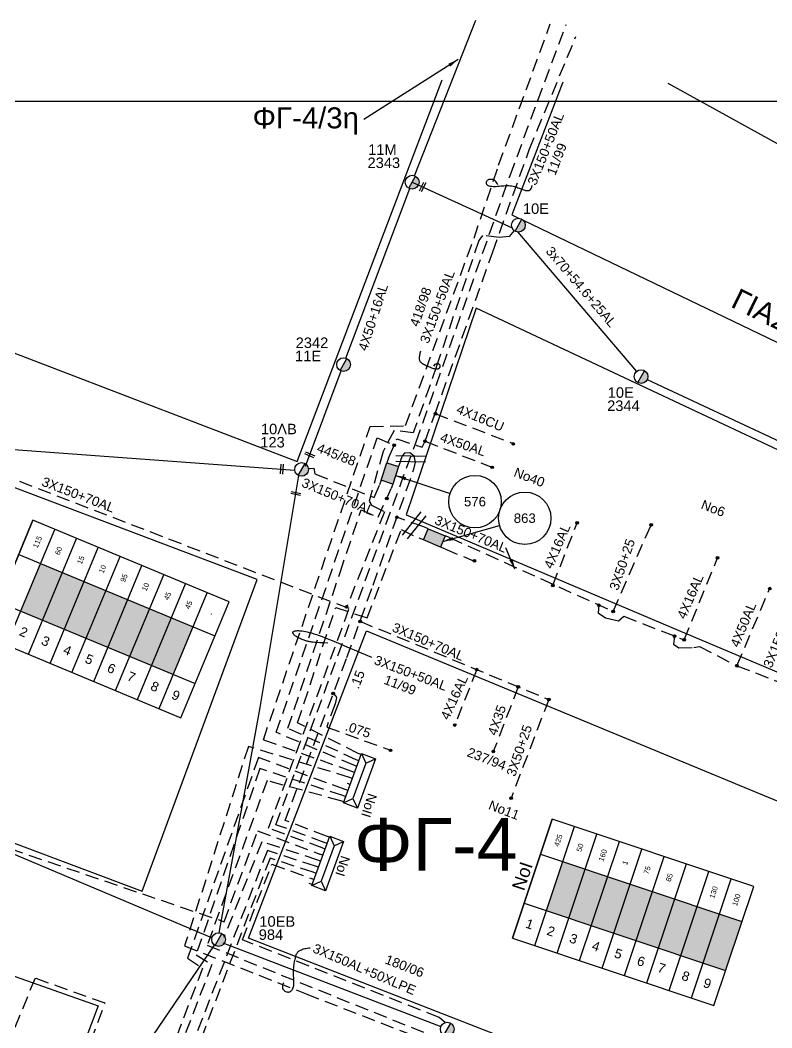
# Model space of a CAD drawing. Header units: millimetres. Extents: x 751 to 1825, y 360 to 872.
# Drawn here: x 1450.3 to 1522, y 768.2 to 864.2 of the extents above; entities that cross this region are included whole.
import ezdxf
from ezdxf.enums import TextEntityAlignment as Align

# ---------------------------------------------------------------- set-up
doc = ezdxf.new("R2010")
doc.units = ezdxf.units.MM
doc.linetypes.add('DASHED', pattern=[19.05, 12.7, -6.35])
for name, color, linetype in [('Link Box 4 Διευθύνσεων', 7, 'Continuous'), ('Άγνωστα', 7, 'Continuous'), ('Ασφαλειοκιβώτια Χ.Τ 9 αναχωρήσεων', 7, 'Continuous'), ('Γυμνά εναέρια ΧΤ (3Φ)   4x35AL', 7, 'Continuous'), ('Γυμνά εναέρια ΧΤ και ΦΟΠ (3Φ)   4x50+16AL', 7, 'Continuous'), ('Επιγραφές - Σχήματα', 7, 'Continuous'), ('Καλώδια ΧΤ   3x150+50AL', 7, 'DASHED'), ('Καλώδια ΧΤ   3x150AL+50CU', 7, 'DASHED'), ('Καλώδια ΧΤ   3x150AL+50XLPE', 7, 'DASHED'), ('Μηχανική τομή', 7, 'Continuous'), ('Στύλος ΦΜ', 7, 'Continuous'), ('Στύλος ΦΜ @ 1', 7, 'Continuous'), ('Συνδέσεις', 7, 'Continuous'), ('Συνεστραμμένα ΧΤ   3x70+54.6+25 AL', 7, 'SYN_LINE'), ('Τομή', 7, 'Continuous'), ('Υποσταθμός πόλεως', 7, 'Continuous'), ('Υπόβαθρο ΔΕΗ', 7, 'Continuous'), ('Υπόγεια καλώδια Δικτύου ΧΤ και Παρ. ΧΤ - 3X150+70 AL', 7, 'DASHED'), ('Υπόγεια καλώδια Παροχών ΧΤ   .075', 7, 'DASHED'), ('Υπόγεια καλώδια Παροχών ΧΤ   .15', 7, 'DASHED'), ('Υπόγεια καλώδια Παροχών ΧΤ   4x16AL', 7, 'DASHED'), ('Υπόγεια καλώδια Παροχών ΧΤ   4x16CU', 7, 'DASHED'), ('Υπόγεια καλώδια Παροχών ΧΤ   4x50AL', 7, 'DASHED')]:
    doc.layers.add(name, color=color, linetype=linetype)
doc.styles.get("Standard").update_dxf_attribs({"font": 'ARIAL.TTF'})
doc.linetypes.add('SYN_LINE', pattern='A,0.5,-0.0001,["/\\/\\/\\/",Standard,S=0.1,R=0,X=0,Y=-0.05],-0.25', length=0.7501)
doc.dimstyles.new('ISO-25', dxfattribs={"dimtxt": 2.5, "dimasz": 2.5, "dimexe": 1.25, "dimexo": 0.625, "dimtad": 1, "dimtxsty": 'Standard', "dimcen": 2.5, "dimadec": 0, "dimazin": 0, "dimtfac": 1, "dimtmove": 0, "dimatfit": 3, "dimfxl": 1, "dimarcsym": 0})

# ---------------------------------------------------------------- blocks, each defined once
blk = doc.blocks.new('_ΣΥΝΔΕΣΗ')
at = {"layer": 'Συνδέσεις', "linetype": 'SYN_LINE', "ltscale": 40}
blk.add_hatch(color=256, dxfattribs=at).paths.add_polyline_path([(0.5, -0.01, 1), (-0.5, -0.01, 1)])
at = {"layer": 'Συνδέσεις'}
blk.add_circle((0, -0.01), 0.5, dxfattribs=at)
blk = doc.blocks.new('ΥΠΑΡΧΩΝ ΤΣΙΜΕΝΤΕΝΙΟΣ ΣΤΥΛΟΣ')
at = {"layer": 'Στύλος ΦΜ'}
blk.add_hatch(color=256, dxfattribs=at).paths.add_polyline_path([(-1.29, -2.28, 0.574793), (2.62, 0, 0.268822), (1.3, 2.27)])
blk.add_line((-1.29, -2.28), (1.3, 2.27), dxfattribs=at)
blk.add_circle((0, 0), 2.62, dxfattribs=at)
at = {"layer": 'Στύλος ΦΜ', "flags": 4}
for tag, p in [('ΑΡΙΘΜΟΣ', (-4.68, 8.05)), ('ΤΥΠΟΣ', (-4.91, 3.03))]:
    blk.add_attdef(tag, p, '', height=4, dxfattribs=at)
blk = doc.blocks.new('ΑΣΦΑΛΕΙΟΚΙΒΩΤΙΟ ΥΠΟΣΤΑΘΜΟΥ 9 ΑΝΑΧΩΡΗΣΕΩΝ')
at = {"layer": 'Ασφαλειοκιβώτια Χ.Τ 9 αναχωρήσεων', "ltscale": 40}
for p, q in [((-23.8, 40.36), (24.02, 40.36)), ((-9.72, 40.36), (-9.72, -40.64)), ((9.94, 40.36), (9.94, -40.64)), ((-23.8, 31.36), (24.02, 31.36)), ((-23.8, 22.36), (24.02, 22.36)), ((-23.8, 13.36), (24.02, 13.36)), ((-23.8, 4.36), (24.02, 4.36)), ((-23.8, -4.64), (24.02, -4.64)), ((-23.8, -13.64), (24.02, -13.64)), ((-23.8, -22.64), (24.02, -22.64)), ((-23.8, -31.64), (24.02, -31.64))]:
    blk.add_line(p, q, dxfattribs=at)
at = {"layer": 'Ασφαλειοκιβώτια Χ.Τ 9 αναχωρήσεων'}
blk.add_lwpolyline([(-23.8, -40.64), (24.02, -40.64), (24.02, 40.36), (-23.8, 40.36)], close=True, dxfattribs=at)
for s, p in [('1', (-18.45, 37.24)), ('2', (-18.45, 28.67)), ('3', (-18.45, 19.6)), ('4', (-18.45, 10.58)), ('5', (-18.45, 1.57)), ('6', (-18.45, -7.57)), ('7', (-18.45, -15.81)), ('8', (-18.45, -25.5)), ('9', (-18.45, -34.19))]:
    blk.add_text(s, height=3.6, rotation=270, dxfattribs=at).set_placement(p)
at = {"layer": 'Ασφαλειοκιβώτια Χ.Τ 9 αναχωρήσεων', "ltscale": 40}
for tag, height, p in [('ΟΝΟΜΑ', 5, (-0.16, 44.31)), ('ΚΕΙΜΕΝΟ 1', 2, (17.06, 35.59)), ('ΚΕΙΜΕΝΟ 2', 2, (17.06, 26.88)), ('ΚΕΙΜΕΝΟ 3', 2, (17.06, 17.69)), ('ΚΕΙΜΕΝΟ 4', 2, (17.06, 8.71)), ('ΚΕΙΜΕΝΟ 5', 2, (17.06, -0.13)), ('ΚΕΙΜΕΝΟ 6', 2, (17.06, -9.05)), ('ΚΕΙΜΕΝΟ 7', 2, (17.06, -18.13)), ('ΚΕΙΜΕΝΟ 8', 2, (17.06, -26.85)), ('ΚΕΙΜΕΝΟ 9', 2, (17.06, -35.99)), ('ΣΧ', 2, (-0.1, -42.64))]:
    blk.add_attdef(tag, text='', height=height, dxfattribs=at).set_placement(p, align=Align.MIDDLE_CENTER)
blk = doc.blocks.new('ΜΗΧΑΝΙΚΗ ΤΟΜΗ')
at = {"layer": 'Μηχανική τομή', "ltscale": 40}
for p, q in [((-1.89, 0.78), (1.89, 0.78)), ((1.89, 0), (-1.89, 0))]:
    blk.add_line(p, q, dxfattribs=at)
blk = doc.blocks.new('ΤΟΜΗ')
at = {"layer": 'Τομή', "ltscale": 40}
for p, q in [((-5.68, 0), (5.68, 0)), ((5.68, -2.33), (-5.68, -2.33))]:
    blk.add_line(p, q, dxfattribs=at)
blk = doc.blocks.new('LINK BOX 4 ΑΝΑΧΩΡΗΣΕΩΝ')
at = {"layer": 'Link Box 4 Διευθύνσεων', "ltscale": 40}
blk.add_hatch(color=256, dxfattribs=at).paths.add_polyline_path([(-3.54, 0), (-3.54, -4.67), (3.54, -4.67), (3.54, 0)])
for p, q in [((-3.54, 0), (-5.33, 0)), ((5.33, 0), (3.54, 0)), ((-3.54, -4.67), (-5.33, -4.67)), ((5.33, -4.67), (3.54, -4.67))]:
    blk.add_line(p, q, dxfattribs=at)
blk.add_lwpolyline([(-3.54, -4.67), (-3.54, 0), (3.54, 0), (3.54, -4.67)], close=True, dxfattribs=at)
blk = doc.blocks.new('ΥΠΟΣΤΑΘΜΟΣ ΠΟΛΕΩΣ 9 ΑΝΑΧΩΡΗΣΕΩΝ')
at = {"layer": 'Υποσταθμός πόλεως', "ltscale": 40}
for p, q in [((-9.63, -2.82), (-9.63, -4)), ((-7.12, -2.82), (-7.12, -4)), ((-4.84, -2.82), (-4.84, -4)), ((-2.36, -2.82), (-2.36, -4)), ((0.09, -2.82), (0.09, -4)), ((2.55, -2.82), (2.55, -4)), ((5.02, -2.82), (5.02, -4)), ((7.48, -2.82), (7.48, -4)), ((9.61, -2.82), (9.61, -4))]:
    blk.add_line(p, q, dxfattribs=at)
blk.add_lwpolyline([(-10.02, 2.82), (10.02, 2.82), (10.02, -2.82), (-10.02, -2.82)], close=True, dxfattribs=at)
for points in [[(-7.21, 0), (-10.02, 2.82)], [(-10.02, -2.82), (-7.21, 0)], [(-7.21, 0), (7.21, 0)], [(7.21, 0), (10.02, 2.82)], [(10.02, -2.82), (7.21, 0)]]:
    blk.add_lwpolyline(points, dxfattribs=at)
at = {"layer": 'Υποσταθμός πόλεως', "linetype": 'SYN_LINE', "ltscale": 40, "flags": 1}
for tag, p in [('ΜΕΤΑΣΧΗΜΑΤΙΣΜΟΣ', (10.79, 1.71)), ('ΙΣΧΥΣ', (10.77, -1.08)), ('ΑΡΙΘΜΟΣ', (10.89, -3.8))]:
    blk.add_attdef(tag, p, '', height=1.8, dxfattribs=at)

msp = doc.modelspace()

# ---------------------------------------------------------------- hatches: boundary and pattern name
at = {"layer": 'Ασφαλειοκιβώτια Χ.Τ 9 αναχωρήσεων', "ltscale": 0.1}
for color, points in [(30, [(1450.37, 807.888), (1452.448, 807.025), (1454.333, 811.563), (1452.255, 812.426)]), (87, [(1452.448, 807.025), (1454.525, 806.162), (1456.41, 810.7), (1454.333, 811.563)]), (151, [(1454.525, 806.162), (1456.603, 805.299), (1458.488, 809.837), (1456.41, 810.7)]), (1, [(1456.603, 805.299), (1458.681, 804.436), (1460.566, 808.973), (1458.488, 809.837)]), (133, [(1458.681, 804.436), (1460.759, 803.573), (1462.644, 808.11), (1460.566, 808.973)]), (5, [(1460.759, 803.573), (1462.837, 802.709), (1464.722, 807.247), (1462.644, 808.11)]), (2, [(1462.837, 802.709), (1464.915, 801.846), (1466.8, 806.384), (1464.722, 807.247)]), (133, [(1500.498, 779.355), (1502.632, 778.643), (1504.188, 783.304), (1502.053, 784.016)]), (2, [(1502.632, 778.643), (1504.766, 777.931), (1506.322, 782.591), (1504.188, 783.304)]), (1, [(1504.766, 777.931), (1506.901, 777.218), (1508.456, 781.879), (1506.322, 782.591)]), (6, [(1506.901, 777.218), (1509.035, 776.506), (1510.59, 781.167), (1508.456, 781.879)]), (5, [(1509.035, 776.506), (1511.169, 775.794), (1512.725, 780.455), (1510.59, 781.167)]), (173, [(1511.169, 775.794), (1513.303, 775.081), (1514.859, 779.742), (1512.725, 780.455)]), (27, [(1513.303, 775.081), (1515.438, 774.369), (1516.993, 779.03), (1514.859, 779.742)]), (30, [(1515.438, 774.369), (1517.572, 773.657), (1519.127, 778.318), (1516.993, 779.03)])]:
    msp.add_hatch(color=color, dxfattribs=at).paths.add_polyline_path(points)

# ---------------------------------------------------------------- linework, layer by layer
at = {"layer": 'Άγνωστα', "color": 1, "linetype": 'DASHED', "ltscale": 0.1}
msp.add_lwpolyline([(1506.848, 807.863), (1510.476, 816.114)], dxfattribs=at)
at = {"layer": 'Άγνωστα', "color": 6, "linetype": 'DASHED', "ltscale": 0.1}
msp.add_lwpolyline([(1500.708, 799.478), (1497.123, 790.075)], dxfattribs=at)
at = {"layer": 'Άγνωστα', "color": 133, "linetype": 'DASHED', "ltscale": 0.1}
msp.add_lwpolyline([(1447.541, 785.871), (1469.751, 778.292), (1472.951, 786.938), (1478.892, 784.736)], dxfattribs=at)
at = {"layer": 'Γυμνά εναέρια ΧΤ (3Φ)   4x35AL', "color": 6, "linetype": 'DASHED', "ltscale": 0.1}
msp.add_lwpolyline([(1497.796, 800.683), (1495.423, 794.522)], dxfattribs=at)
at = {"layer": 'Γυμνά εναέρια ΧΤ και ΦΟΠ (3Φ)   4x50+16AL', "color": 85, "ltscale": 0.1}
for points in [[(1487.923, 849.368), (1493.767, 864.2)], [(1481.377, 831.996), (1487.452, 848.147)], [(1477.512, 821.706), (1480.916, 830.771)]]:
    msp.add_lwpolyline(points, dxfattribs=at)
at = {"layer": 'Γυμνά εναέρια ΧΤ και ΦΟΠ (3Φ)   4x50+16AL', "color": 173, "linetype": 'Continuous', "ltscale": 0.1}
msp.add_lwpolyline([(1442.32, 823.827), (1476.497, 821.334)], dxfattribs=at)
at = {"layer": 'Γυμνά εναέρια ΧΤ και ΦΟΠ (3Φ)   4x50+16AL', "color": 87, "ltscale": 0.1}
msp.add_lwpolyline([(1469.276, 777.238), (1473.203, 798.718), (1476.872, 820.798)], dxfattribs=at)
at = {"layer": 'Γυμνά εναέρια ΧΤ και ΦΟΠ (3Φ)   4x50+16AL', "color": 133, "linetype": 'Continuous', "ltscale": 0.1}
msp.add_lwpolyline([(1447.664, 785.579), (1468.611, 776.76)], dxfattribs=at)
at = {"layer": 'Γυμνά εναέρια ΧΤ και ΦΟΠ (3Φ)   4x50+16AL', "color": 2, "linetype": 'DASHED', "ltscale": 0.1}
msp.add_lwpolyline([(1478.683, 784.162), (1473.352, 785.912), (1469.728, 776.774)], dxfattribs=at)
at = {"layer": 'Γυμνά εναέρια ΧΤ και ΦΟΠ (3Φ)   4x50+16AL', "color": 2, "ltscale": 0.1}
msp.add_lwpolyline([(1451.14, 750.032), (1468.842, 776.059)], dxfattribs=at)
at = {"layer": 'Γυμνά εναέρια ΧΤ και ΦΟΠ (3Φ)   4x50+16AL', "color": 1, "ltscale": 0.1}
msp.add_lwpolyline([(1469.64, 776.267), (1490.426, 768.301)], dxfattribs=at)
at = {"layer": 'Επιγραφές - Σχήματα', "ltscale": 0.1}
msp.add_lwpolyline([(1719.999, 856.451), (751.914, 856.451), (751.914, 369.88), (1719.999, 369.88)], close=True, dxfattribs=at)
for points in [[(1495.84, 848.505), (1495.794, 848.638), (1495.739, 848.746), (1495.677, 848.833), (1495.607, 848.9), (1495.533, 848.95), (1495.456, 848.985), (1495.377, 849.009), (1495.298, 849.022), (1495.22, 849.028), (1495.145, 849.027), (1495.072, 849.019), (1495.005, 849.004), (1494.942, 848.982), (1494.886, 848.955), (1494.837, 848.921), (1494.797, 848.881), (1494.765, 848.836), (1494.744, 848.786), (1494.733, 848.734), (1494.734, 848.68), (1494.745, 848.627), (1494.769, 848.576), (1494.806, 848.529), (1494.856, 848.487), (1494.92, 848.451), (1494.996, 848.421), (1495.085, 848.397), (1495.185, 848.38), (1495.295, 848.368), (1495.415, 848.362), (1495.543, 848.361), (1495.68, 848.364), (1495.823, 848.373), (1495.972, 848.385), (1496.125, 848.398), (1496.279, 848.411), (1496.435, 848.423), (1496.59, 848.431), (1496.742, 848.434), (1496.891, 848.43), (1497.034, 848.419), (1497.171, 848.401), (1497.303, 848.376), (1497.43, 848.347), (1497.551, 848.313), (1497.666, 848.277), (1497.775, 848.238), (1497.878, 848.199), (1497.976, 848.16), (1498.07, 848.123), (1498.159, 848.087), (1498.245, 848.053), (1498.329, 848.023), (1498.413, 847.998), (1498.495, 847.977), (1498.579, 847.963), (1498.664, 847.955), (1498.748, 847.958), (1498.83, 847.976), (1498.908, 848.013), (1498.98, 848.072), (1499.043, 848.159), (1499.097, 848.276), (1499.139, 848.429)], [(1489.737, 831.221), (1489.815, 831.33), (1489.891, 831.407), (1489.965, 831.456), (1490.035, 831.48), (1490.099, 831.485), (1490.158, 831.475), (1490.209, 831.453), (1490.251, 831.425), (1490.284, 831.394), (1490.309, 831.36), (1490.325, 831.325), (1490.334, 831.289), (1490.338, 831.252), (1490.336, 831.215), (1490.33, 831.179), (1490.32, 831.144), (1490.307, 831.11), (1490.292, 831.078), (1490.273, 831.048), (1490.251, 831.021), (1490.225, 830.998), (1490.194, 830.978), (1490.159, 830.961), (1490.118, 830.95), (1490.072, 830.943), (1490.019, 830.942), (1489.961, 830.945), (1489.894, 830.955), (1489.821, 830.97), (1489.739, 830.99), (1489.648, 831.017), (1489.549, 831.05), (1489.44, 831.089), (1489.324, 831.134), (1489.205, 831.183), (1489.086, 831.235), (1488.969, 831.289), (1488.859, 831.345), (1488.757, 831.402), (1488.668, 831.457), (1488.593, 831.511), (1488.533, 831.565), (1488.485, 831.62), (1488.449, 831.676), (1488.423, 831.736), (1488.406, 831.8), (1488.396, 831.87), (1488.392, 831.947), (1488.392, 832.031), (1488.398, 832.121), (1488.407, 832.216), (1488.42, 832.312), (1488.436, 832.41), (1488.456, 832.505), (1488.479, 832.598), (1488.503, 832.685)], [(1479.645, 804.838), (1479.232, 804.854), (1478.897, 804.869), (1478.629, 804.885), (1478.417, 804.901), (1478.251, 804.917), (1478.122, 804.933), (1478.018, 804.949), (1477.93, 804.966), (1477.847, 804.982), (1477.769, 805), (1477.693, 805.018), (1477.618, 805.039), (1477.542, 805.061), (1477.464, 805.086), (1477.384, 805.115), (1477.298, 805.147), (1477.208, 805.183), (1477.113, 805.222), (1477.017, 805.265), (1476.92, 805.31), (1476.826, 805.358), (1476.735, 805.407), (1476.649, 805.457), (1476.572, 805.508), (1476.504, 805.56), (1476.445, 805.611), (1476.397, 805.661), (1476.358, 805.709), (1476.331, 805.756), (1476.313, 805.8), (1476.307, 805.84), (1476.312, 805.877), (1476.328, 805.91), (1476.355, 805.938), (1476.393, 805.962), (1476.442, 805.983), (1476.501, 805.999), (1476.57, 806.011), (1476.65, 806.02), (1476.739, 806.026), (1476.838, 806.027), (1476.947, 806.024), (1477.068, 806.016), (1477.201, 806.002), (1477.347, 805.981), (1477.508, 805.952), (1477.683, 805.913), (1477.874, 805.866), (1478.082, 805.807), (1478.307, 805.738), (1478.551, 805.657), (1478.813, 805.565), (1479.094, 805.461), (1479.396, 805.346), (1479.719, 805.218), (1480.063, 805.077), (1480.43, 804.924), (1480.821, 804.758), (1481.238, 804.579), (1481.684, 804.388), (1482.162, 804.185), (1482.672, 803.97), (1483.218, 803.742), (1483.801, 803.503)], [(1475.435, 772.454), (1475.365, 772.301), (1475.328, 772.168), (1475.32, 772.051), (1475.336, 771.951), (1475.371, 771.866), (1475.422, 771.794), (1475.484, 771.734), (1475.551, 771.686), (1475.622, 771.647), (1475.693, 771.619), (1475.764, 771.6), (1475.834, 771.592), (1475.903, 771.593), (1475.971, 771.603), (1476.035, 771.624), (1476.095, 771.654), (1476.151, 771.694), (1476.202, 771.743), (1476.249, 771.802), (1476.289, 771.869), (1476.325, 771.946), (1476.354, 772.032), (1476.377, 772.127), (1476.393, 772.23), (1476.403, 772.341), (1476.407, 772.459), (1476.406, 772.583), (1476.402, 772.711), (1476.396, 772.842), (1476.39, 772.973), (1476.383, 773.105), (1476.378, 773.234), (1476.376, 773.361), (1476.376, 773.486), (1476.38, 773.608), (1476.385, 773.73), (1476.394, 773.851), (1476.405, 773.972), (1476.418, 774.094), (1476.434, 774.218), (1476.452, 774.343), (1476.473, 774.469), (1476.496, 774.594), (1476.521, 774.716), (1476.548, 774.834), (1476.577, 774.945), (1476.608, 775.048), (1476.64, 775.141), (1476.674, 775.223), (1476.711, 775.295), (1476.752, 775.358), (1476.797, 775.414), (1476.847, 775.463), (1476.905, 775.508), (1476.971, 775.549), (1477.046, 775.588), (1477.13, 775.626), (1477.224, 775.662), (1477.327, 775.696), (1477.439, 775.727), (1477.558, 775.754), (1477.685, 775.776), (1477.819, 775.793), (1477.96, 775.803)]]:
    msp.add_lwpolyline(points, dxfattribs=at)
for centre in [(1493.675, 818.316), (1498.419, 816.738)]:
    msp.add_circle(centre, 2.5, dxfattribs=at)
at = {"layer": 'Καλώδια ΧΤ   3x150+50AL', "color": 151, "linetype": 'DASHED', "ltscale": 0.1}
msp.add_lwpolyline([(1481.926, 792.613), (1473.499, 795.614), (1483.673, 825.468), (1487.045, 825.562), (1493.581, 843.418), (1495.931, 850.392), (1500.854, 863.851)], dxfattribs=at)
at = {"layer": 'Καλώδια ΧΤ   3x150+50AL', "color": 27, "linetype": 'DASHED', "ltscale": 0.1}
msp.add_lwpolyline([(1479.301, 785.854), (1474.695, 787.537), (1488.069, 824.012), (1497.021, 849.402), (1502.36, 863.788)], dxfattribs=at)
at = {"layer": 'Καλώδια ΧΤ   3x150+50AL', "color": 30, "linetype": 'DASHED', "ltscale": 0.1}
for points in [[(1485.42, 822.456), (1486.235, 824.305), (1488.644, 823.503), (1488.911, 824.077), (1489.866, 826.709), (1495.367, 842.113), (1498.845, 851.847), (1503.297, 862.653)], [(1482.139, 793.197), (1474.725, 796.341), (1484.364, 824.389), (1485.965, 823.693)]]:
    msp.add_lwpolyline(points, dxfattribs=at)
at = {"layer": 'Καλώδια ΧΤ   3x150+50AL', "color": 173, "linetype": 'DASHED', "ltscale": 0.1}
msp.add_lwpolyline([(1497.42, 844.144), (1496.934, 843.59), (1495.99, 843.5), (1494.4, 843.689), (1494.042, 843.193), (1490.016, 831.236), (1487.793, 824.889), (1485.98, 825.093), (1484.911, 823.094), (1483.577, 818.375), (1483.812, 817.988), (1485.048, 817.35), (1481.423, 808.222), (1481.423, 808.222)], dxfattribs=at)
at = {"layer": 'Καλώδια ΧΤ   3x150+50AL', "color": 87, "linetype": 'DASHED', "ltscale": 0.1}
msp.add_lwpolyline([(1482.335, 793.732), (1475.846, 796.721), (1480.813, 811.572), (1482.818, 817.543), (1484.435, 816.831), (1485.691, 819.56)], dxfattribs=at)
at = {"layer": 'Καλώδια ΧΤ   3x150+50AL', "color": 6, "linetype": 'DASHED', "ltscale": 0.1}
msp.add_lwpolyline([(1488.788, 815.915), (1486.233, 816.83)], dxfattribs=at)
at = {"layer": 'Καλώδια ΧΤ   3x150+50AL', "color": 1, "linetype": 'DASHED', "ltscale": 0.1}
for points in [[(1482.55, 794.321), (1476.758, 797.253), (1480.396, 808.244), (1483.396, 807.236), (1486.639, 815.65), (1488.343, 814.837)], [(1490.814, 813.823), (1493.527, 812.677)], [(1512.705, 805.51), (1512.597, 804.729), (1513.107, 804.389), (1514.554, 804.432), (1515.064, 804.517), (1518.653, 802.678), (1522.184, 801.318), (1542.048, 792.911), (1570.443, 781.381)]]:
    msp.add_lwpolyline(points, dxfattribs=at)
at = {"layer": 'Καλώδια ΧΤ   3x150AL+50XLPE', "color": 7, "linetype": 'DASHED', "ltscale": 0.1}
msp.add_lwpolyline([(1481.716, 792.04), (1472.071, 794.994), (1465.987, 775.98), (1477.588, 771.418), (1491.087, 766.163), (1500.124, 762.264), (1509.398, 758.459), (1517.923, 755.134), (1529.009, 750.573), (1537.836, 746.982), (1563.974, 736.66), (1561.92, 730.898), (1581.686, 723.127), (1597.607, 767.992), (1599.705, 769.139), (1601.515, 769.15)], dxfattribs=at)
at = {"layer": 'Καλώδια ΧΤ   3x150AL+50XLPE', "color": 5, "linetype": 'DASHED', "ltscale": 0.1}
msp.add_lwpolyline([(1481.293, 790.882), (1473.03, 793.927), (1466.263, 774.804), (1467.699, 773.86), (1462.659, 760.649), (1457.373, 746.982), (1454.74, 740.134), (1452.408, 739.009), (1450.423, 732.727), (1458.26, 729.873), (1458.26, 729.171), (1456.93, 729.469)], dxfattribs=at)
at = {"layer": 'Καλώδια ΧΤ   3x150AL+50XLPE', "color": 133, "linetype": 'DASHED', "ltscale": 0.1}
msp.add_lwpolyline([(1481.082, 790.304), (1473.177, 792.888), (1467.084, 775.136), (1468.588, 774.22), (1458.161, 746.982), (1454.424, 737.367), (1461.418, 734.431), (1463.941, 741.165)], dxfattribs=at)
at = {"layer": 'Καλώδια ΧΤ   3x150AL+50XLPE', "color": 2, "linetype": 'DASHED', "ltscale": 0.1}
msp.add_lwpolyline([(1480.899, 789.804), (1473.855, 791.741), (1468.14, 776.057), (1495.466, 765.063), (1512.995, 758.024), (1527.408, 752.25), (1530.187, 750.862), (1530.944, 751.031)], dxfattribs=at)
at = {"layer": 'Καλώδια ΧΤ   3x150AL+50XLPE', "color": 1, "linetype": 'DASHED', "ltscale": 0.1}
msp.add_lwpolyline([(1490.823, 768.682), (1490.256, 769.162), (1471.509, 776.571), (1474.31, 783.776), (1478.048, 782.426)], dxfattribs=at)
at = {"layer": 'Συνεστραμμένα ΧΤ   3x70+54.6+25 AL', "color": 173, "linetype": 'SYN_LINE', "ltscale": 10}
for points in [[(1487.683, 848.759), (1497.216, 844.407)], [(1497.741, 844.014), (1509.086, 830.728)], [(1510.104, 829.953), (1523.207, 823.814)]]:
    msp.add_lwpolyline(points, dxfattribs=at)
at = {"layer": 'Υπόβαθρο ΔΕΗ', "ltscale": 0.1}
for points in [[(1401.562, 858.66), (1402.458, 850.603), (1476.716, 822.136), (1490.561, 858.5)], [(1541.016, 814.578), (1493.773, 836.742), (1487.12, 817.05), (1512.452, 806.317), (1570.277, 781.932), (1574.785, 780.08), (1586.741, 816.515), (1554.319, 834.702), (1532.305, 847), (1512.102, 858.177)], [(1502.036, 858.301), (1497.195, 845.652), (1497.9, 845.313)], [(1498.272, 845.134), (1552.437, 819.11)], [(1400.726, 830.531), (1419.862, 796.992), (1461.941, 781.195), (1472.902, 810.903), (1440.961, 822.961), (1416.529, 832.262), (1406.924, 835.718)], [(1560.316, 741.414), (1538.87, 749.952), (1518.053, 758.497), (1496.373, 767.257), (1472.088, 776.729), (1483.323, 805.997), (1532.912, 785.483), (1570.876, 769.118), (1560.327, 741.409)], [(1432.908, 779.059), (1457.735, 770.272), (1450.273, 750.504), (1444.552, 749.873), (1431.053, 774.743), (1432.908, 779.059)]]:
    msp.add_lwpolyline(points, dxfattribs=at)
at = {"layer": 'Υπόγεια καλώδια Δικτύου ΧΤ και Παρ. ΧΤ - 3X150+70 AL', "color": 173, "linetype": 'DASHED', "ltscale": 0.1}
msp.add_lwpolyline([(1479.106, 785.32), (1474.002, 787.213), (1481.681, 808.123), (1442.126, 823.367)], dxfattribs=at)
at = {"layer": 'Υπόγεια καλώδια Δικτύου ΧΤ και Παρ. ΧΤ - 3X150+70 AL', "color": 87, "linetype": 'DASHED', "ltscale": 0.1}
msp.add_lwpolyline([(1477.822, 821.467), (1478.299, 821.513), (1478.422, 820.959), (1484.06, 818.712), (1484.583, 819.927)], dxfattribs=at)
at = {"layer": 'Υπόγεια καλώδια Δικτύου ΧΤ και Παρ. ΧΤ - 3X150+70 AL', "color": 1, "linetype": 'DASHED', "ltscale": 0.1}
msp.add_lwpolyline([(1491.251, 814.899), (1506.848, 807.863)], dxfattribs=at)
at = {"layer": 'Υπόγεια καλώδια Δικτύου ΧΤ και Παρ. ΧΤ - 3X150+70 AL', "color": 6, "linetype": 'DASHED', "ltscale": 0.1}
msp.add_lwpolyline([(1482.712, 806.922), (1500.708, 799.478)], dxfattribs=at)
at = {"layer": 'Υπόγεια καλώδια Δικτύου ΧΤ και Παρ. ΧΤ - 3X150+70 AL', "color": 30, "linetype": 'DASHED', "ltscale": 0.1}
msp.add_lwpolyline([(1478.471, 783.584), (1473.883, 785.072), (1459.104, 746.982), (1455.442, 737.603), (1454.494, 736.736), (1451.717, 728.807), (1456.823, 726.979)], dxfattribs=at)
at = {"layer": 'Υπόγεια καλώδια Δικτύου ΧΤ και Παρ. ΧΤ - 3X150+70 AL', "color": 5, "linetype": 'DASHED', "ltscale": 0.1}
for points in [[(1478.26, 783.004), (1474.133, 784.35), (1459.858, 746.982), (1452.97, 729.127), (1439.783, 733.743)], [(1435.513, 765.312), (1437.985, 760.836), (1441.039, 755.38), (1444.044, 749.552), (1450.098, 749.972), (1451.048, 750.833), (1458.409, 770.518), (1451.732, 772.909), (1449.451, 767.377)]]:
    msp.add_lwpolyline(points, dxfattribs=at)
at = {"layer": 'Υπόγεια καλώδια Παροχών ΧΤ   .075', "color": 6, "linetype": 'DASHED', "ltscale": 0.1}
msp.add_lwpolyline([(1480.162, 800.044), (1480.422, 799.806), (1480.467, 799.625), (1480.331, 799.059), (1479.539, 796.841), (1485.631, 794.623)], dxfattribs=at)
at = {"layer": 'Υπόγεια καλώδια Παροχών ΧΤ   .15', "color": 6, "linetype": 'DASHED', "ltscale": 0.1}
msp.add_lwpolyline([(1479.516, 786.443), (1475.58, 787.95), (1481.463, 803.471), (1483.96, 810.374), (1487.853, 821.427), (1488.013, 822.092), (1487.867, 822.646), (1487.473, 822.958), (1486.962, 822.935), (1486.727, 822.699), (1486.544, 822.141)], dxfattribs=at)
at = {"layer": 'Υπόγεια καλώδια Παροχών ΧΤ   4x16AL', "color": 1, "linetype": 'DASHED', "ltscale": 0.1}
for points in [[(1501.096, 810.338), (1503.41, 816.305)], [(1505.495, 808.445), (1505.415, 807.72), (1506.111, 807.256), (1507.363, 806.973), (1507.859, 807.398), (1513.618, 805.154), (1516.808, 812.973)]]:
    msp.add_lwpolyline(points, dxfattribs=at)
at = {"layer": 'Υπόγεια καλώδια Παροχών ΧΤ   4x16AL', "color": 6, "linetype": 'DASHED', "ltscale": 0.1}
msp.add_lwpolyline([(1493.842, 802.318), (1491.744, 797.033)], dxfattribs=at)
at = {"layer": 'Υπόγεια καλώδια Παροχών ΧΤ   4x16CU', "color": 30, "linetype": 'DASHED', "ltscale": 0.1}
msp.add_lwpolyline([(1489.866, 826.709), (1497.386, 823.833)], dxfattribs=at)
at = {"layer": 'Υπόγεια καλώδια Παροχών ΧΤ   4x50AL', "color": 30, "linetype": 'DASHED', "ltscale": 0.1}
msp.add_lwpolyline([(1488.911, 824.077), (1495.278, 821.6)], dxfattribs=at)
at = {"layer": 'Υπόγεια καλώδια Παροχών ΧΤ   4x50AL', "color": 1, "linetype": 'DASHED', "ltscale": 0.1}
msp.add_lwpolyline([(1518.653, 802.678), (1521.773, 810.033)], dxfattribs=at)

# ---------------------------------------------------------------- block references
at = {"layer": 'Link Box 4 Διευθύνσεων', "ltscale": 0.1}
for p, xscale, yscale, zscale, rotation in [((1485.001, 821.191), 0.2500000000000751, 0.2500000000000751, 0.2500000000000751, 71.70676034471145), ((1490.02, 815.407), 0.2500000000000165, 0.2500000000000165, 0.2500000000000165, 337.5669299075752)]:
    msp.add_blockref('LINK BOX 4 ΑΝΑΧΩΡΗΣΕΩΝ', p, dxfattribs=dict(at, xscale=xscale, yscale=yscale, zscale=zscale, rotation=rotation))
at = {"layer": 'Ασφαλειοκιβώτια Χ.Τ 9 αναχωρήσεων', "ltscale": 0.1}
for p, xscale, yscale, zscale, rotation, values in [((1458.543, 807.124), 0.2499999999998656, 0.2499999999998656, 0.2499999999998656, 67.44091250377654, {'ΟΝΟΜΑ': 'NoII', 'ΚΕΙΜΕΝΟ 2': '60', 'ΚΕΙΜΕΝΟ 1': '115', 'ΚΕΙΜΕΝΟ 3': '15', 'ΚΕΙΜΕΝΟ 4': '10', 'ΚΕΙΜΕΝΟ 5': '95', 'ΚΕΙΜΕΝΟ 6': '10', 'ΚΕΙΜΕΝΟ 7': '45', 'ΚΕΙΜΕΝΟ 8': '45', 'ΚΕΙΜΕΝΟ 9': '-'}), ((1508.705, 779.177), 0.2499999999999003, 0.2499999999999003, 0.2499999999999003, 71.54456750474718, {'ΟΝΟΜΑ': 'NoI', 'ΚΕΙΜΕΝΟ 2': '50', 'ΚΕΙΜΕΝΟ 1': '425', 'ΚΕΙΜΕΝΟ 3': '160', 'ΚΕΙΜΕΝΟ 4': '1', 'ΚΕΙΜΕΝΟ 5': '75', 'ΚΕΙΜΕΝΟ 6': '85', 'ΚΕΙΜΕΝΟ 8': '130', 'ΚΕΙΜΕΝΟ 9': '100'})]:
    msp.add_blockref('ΑΣΦΑΛΕΙΟΚΙΒΩΤΙΟ ΥΠΟΣΤΑΘΜΟΥ 9 ΑΝΑΧΩΡΗΣΕΩΝ', p, dxfattribs=dict(at, xscale=xscale, yscale=yscale, zscale=zscale, rotation=rotation)).add_auto_attribs(values)
at = {"layer": 'Μηχανική τομή', "ltscale": 0.1}
for p, xscale, yscale, zscale, rotation in [((1488.765, 848.265), 0.2500000000000316, 0.2500000000000316, 0.2500000000000316, 62.69221674166852), ((1477.883, 822.694), 0.2500000000000349, 0.2500000000000349, 0.2500000000000349, 336.2463035860131), ((1475.359, 821.417), 0.2500000000000188, 0.2500000000000188, 0.2500000000000188, 86.5964422974214), ((1476.575, 819.011), 0.2499999999999813, 0.2499999999999813, 0.2499999999999813, 347.7298833268842)]:
    msp.add_blockref('ΜΗΧΑΝΙΚΗ ΤΟΜΗ', p, dxfattribs=dict(at, xscale=xscale, yscale=yscale, zscale=zscale, rotation=rotation))
at = {"layer": 'Στύλος ΦΜ @ 1', "ltscale": 0.1}
ref = msp.add_blockref('ΥΠΑΡΧΩΝ ΤΣΙΜΕΝΤΕΝΙΟΣ ΣΤΥΛΟΣ', (1487.683, 848.759), dxfattribs=dict(at, xscale=0.25, yscale=0.25, zscale=0.25))
ref.add_attrib('ΤΥΠΟΣ', '2343', (1483.432, 850.109), dxfattribs={"layer": 'Στύλος ΦΜ', "height": 1, "flags": 4})
ref.add_attrib('ΑΡΙΘΜΟΣ', '11M', (1483.492, 851.366), dxfattribs={"layer": 'Στύλος ΦΜ', "height": 1, "flags": 4})
ref = msp.add_blockref('ΥΠΑΡΧΩΝ ΤΣΙΜΕΝΤΕΝΙΟΣ ΣΤΥΛΟΣ', (1497.817, 844.664), dxfattribs=dict(at, xscale=0.25, yscale=0.25, zscale=0.25))
ref.add_attrib('ΤΥΠΟΣ', '10E', (1498.246, 845.741), dxfattribs={"layer": 'Στύλος ΦΜ', "height": 1, "flags": 4})
ref = msp.add_blockref('ΥΠΑΡΧΩΝ ΤΣΙΜΕΝΤΕΝΙΟΣ ΣΤΥΛΟΣ', (1481.146, 831.383), dxfattribs=dict(at, xscale=0.25, yscale=0.25, zscale=0.25))
ref.add_attrib('ΤΥΠΟΣ', '11E', (1476.52, 831.705), dxfattribs={"layer": 'Στύλος ΦΜ', "height": 1, "flags": 4})
ref.add_attrib('ΑΡΙΘΜΟΣ', '2342', (1476.579, 832.962), dxfattribs={"layer": 'Στύλος ΦΜ', "height": 1, "flags": 4})
ref = msp.add_blockref('ΥΠΑΡΧΩΝ ΤΣΙΜΕΝΤΕΝΙΟΣ ΣΤΥΛΟΣ', (1509.511, 830.231), dxfattribs=dict(at, xscale=0.25, yscale=0.25, zscale=0.25))
ref.add_attrib('ΤΥΠΟΣ', '2344', (1506.272, 826.96), dxfattribs={"layer": 'Στύλος ΦΜ', "height": 1, "flags": 4})
ref.add_attrib('ΑΡΙΘΜΟΣ', '10E', (1506.331, 828.216), dxfattribs={"layer": 'Στύλος ΦΜ', "height": 1, "flags": 4})
ref = msp.add_blockref('ΥΠΑΡΧΩΝ ΤΣΙΜΕΝΤΕΝΙΟΣ ΣΤΥΛΟΣ', (1477.149, 821.391), dxfattribs=dict(at, xscale=0.25, yscale=0.25, zscale=0.25))
ref.add_attrib('ΤΥΠΟΣ', '123', (1473.207, 823.481), dxfattribs={"layer": 'Στύλος ΦΜ', "height": 1, "flags": 4})
ref.add_attrib('ΑΡΙΘΜΟΣ', '10ΛB', (1473.267, 824.738), dxfattribs={"layer": 'Στύλος ΦΜ', "height": 1, "flags": 4})
ref = msp.add_blockref('ΥΠΑΡΧΩΝ ΤΣΙΜΕΝΤΕΝΙΟΣ ΣΤΥΛΟΣ', (1469.231, 776.586), dxfattribs=dict(at, xscale=0.25, yscale=0.25, zscale=0.25))
ref.add_attrib('ΤΥΠΟΣ', '984', (1473.06, 776.561), dxfattribs={"layer": 'Στύλος ΦΜ', "height": 1, "flags": 4})
ref.add_attrib('ΑΡΙΘΜΟΣ', '10EB', (1473.119, 777.818), dxfattribs={"layer": 'Στύλος ΦΜ', "height": 1, "flags": 4})
at = {"layer": 'Στύλος ΦΜ @ 1', "ltscale": 0.1, "xscale": 0.25, "yscale": 0.25, "zscale": 0.25}
msp.add_blockref('ΥΠΑΡΧΩΝ ΤΣΙΜΕΝΤΕΝΙΟΣ ΣΤΥΛΟΣ', (1491.036, 768.063), dxfattribs=at)
at = {"layer": 'Συνδέσεις', "ltscale": 0.1, "xscale": 0.25, "yscale": 0.25, "zscale": 0.25}
for p in [(1489.911, 826.692), (1488.911, 824.077), (1497.33, 823.822), (1485.966, 823.696), (1495.317, 821.593), (1485.262, 818.622), (1486.234, 816.832), (1503.41, 816.305), (1510.476, 816.114), (1493.615, 812.69), (1516.808, 812.973), (1501.096, 810.338), (1521.773, 810.033), (1505.495, 808.445), (1481.432, 808.287), (1506.848, 807.863), (1482.727, 806.909), (1512.705, 805.51), (1513.618, 805.154), (1518.653, 802.678), (1493.842, 802.318), (1480.163, 800.047), (1497.796, 800.683), (1500.708, 799.478), (1491.744, 797.033), (1485.631, 794.626), (1495.423, 794.522), (1497.123, 790.075)]:
    msp.add_blockref('_ΣΥΝΔΕΣΗ', p, dxfattribs=at)
at = {"layer": 'Τομή', "ltscale": 0.1}
for p, xscale, yscale, zscale, rotation in [((1487.557, 822.692), 0.2500000000000233, 0.2500000000000233, 0.2500000000000233, 359.0138663679216), ((1487.642, 816.239), 0.2500000000000144, 0.2500000000000144, 0.2500000000000144, 51.25909692071403)]:
    msp.add_blockref('ΤΟΜΗ', p, dxfattribs=dict(at, xscale=xscale, yscale=yscale, zscale=zscale, rotation=rotation))
at = {"layer": 'Υποσταθμός πόλεως', "xscale": 0.2500000000000178, "yscale": 0.2500000000000178, "zscale": 0.2500000000000178, "rotation": 249.9238833020777}
for p in [(1482.663, 791.717), (1479.63, 783.839)]:
    msp.add_blockref('ΥΠΟΣΤΑΘΜΟΣ ΠΟΛΕΩΣ 9 ΑΝΑΧΩΡΗΣΕΩΝ', p, dxfattribs=at)

# ---------------------------------------------------------------- texts
at = {"layer": 'Άγνωστα', "color": 7, "ltscale": 0.1, "char_height": 0.9, "width": 84.18588, "attachment_point": 1, "rotation": 71.05863}
for insert in [(1506.458, 810.079), (1496.647, 792.355)]:
    msp.add_mtext('3X50+25', dxfattribs=dict(at, insert=insert))
at = {"layer": 'Γυμνά εναέρια ΧΤ (3Φ)   4x35AL', "color": 7, "ltscale": 0.1, "insert": (1494.861, 796.252), "char_height": 0.9, "width": 84.18588, "attachment_point": 1, "rotation": 71.05863}
msp.add_mtext('4X35', dxfattribs=at)
at = {"layer": 'Γυμνά εναέρια ΧΤ και ΦΟΠ (3Φ)   4x50+16AL', "color": 7, "ltscale": 0.1, "insert": (1482.513, 832.885), "char_height": 0.9, "width": 84.18588, "attachment_point": 1, "rotation": 72.10175}
msp.add_mtext('4X50+16AL', dxfattribs=at)
at = {"layer": 'Επιγραφές - Σχήματα', "ltscale": 0.1, "insert": (1477.54, 854.586), "char_height": 2, "width": 8.55915, "attachment_point": 5}
msp.add_mtext('ΦΓ-4/3η', dxfattribs=at)
at = {"layer": 'Επιγραφές - Σχήματα', "ltscale": 0.1, "char_height": 0.9, "width": 84.18588, "attachment_point": 1}
for s, insert, rotation in [('11/99', (1500.491, 849.65), 69.08798), ('418/98', (1487.43, 835.219), 70.66499), ('445/88', (1478.837, 823.918), 338.9278), ('No40', (1497.62, 821.603), 338.9278), ('No6', (1515.471, 818.521), 338.9278), ('11/99', (1485.23, 801.833), 338.9278), ('237/94', (1493.164, 794.926), 338.9278), ('NoII', (1484.351, 790.335), 252.62276), ('No11', (1495.209, 789.892), 338.9278), ('NoI', (1481.782, 784.388), 252.62276), ('180/06', (1485.342, 775.182), 338.9278)]:
    msp.add_mtext(s, dxfattribs=dict(at, insert=insert, rotation=rotation))
at = {"layer": 'Επιγραφές - Σχήματα', "ltscale": 0.1, "insert": (1525.116, 834.516), "char_height": 2, "attachment_point": 5, "rotation": 333.81358}
msp.add_mtext('ΓΙΑΣΕΜΙΩΝ', dxfattribs=at)
at = {"layer": 'Επιγραφές - Σχήματα', "color": 7, "ltscale": 0.1, "char_height": 0.9, "width": 2.07233, "attachment_point": 5}
for s, insert in [('576', (1493.675, 818.316)), ('863', (1498.419, 816.738))]:
    msp.add_mtext(s, dxfattribs=dict(at, insert=insert))
at = {"layer": 'Επιγραφές - Σχήματα', "insert": (1482.15, 788.164), "char_height": 5, "width": 7.84277, "attachment_point": 1}
msp.add_mtext('ΦГ-4', dxfattribs=at)
at = {"layer": 'Καλώδια ΧΤ   3x150+50AL', "color": 7, "linetype": 'DASHED', "ltscale": 0.1, "char_height": 0.9, "width": 84.18588, "attachment_point": 1}
for insert, rotation in [((1498.647, 848.714), 68.24846), ((1488.394, 833.627), 69.69149), ((1484.297, 803.707), 339.2458)]:
    msp.add_mtext('3X150+50AL', dxfattribs=dict(at, insert=insert, rotation=rotation))
at = {"layer": 'Καλώδια ΧΤ   3x150AL+50CU', "color": 7, "linetype": 'DASHED', "ltscale": 0.1, "insert": (1521.12, 802.735), "char_height": 0.9, "width": 84.18588, "attachment_point": 1, "rotation": 67.53974}
msp.add_mtext('3X150AL+50CU', dxfattribs=at)
at = {"layer": 'Καλώδια ΧΤ   3x150AL+50XLPE', "color": 7, "linetype": 'DASHED', "ltscale": 0.1, "insert": (1483.135, 773.761), "char_height": 0.9, "width": 13.92422, "attachment_point": 5, "rotation": 336.86236}
msp.add_mtext('3X150AL+50XLPE', dxfattribs=at)
at = {"layer": 'Συνεστραμμένα ΧΤ   3x70+54.6+25 AL', "color": 7, "linetype": 'DASHED', "ltscale": 0.1, "insert": (1501.044, 842.735), "char_height": 0.9, "width": 84.18588, "attachment_point": 1, "rotation": 310.39137}
msp.add_mtext('3x70+54.6+25AL', dxfattribs=at)
at = {"layer": 'Υπόγεια καλώδια Δικτύου ΧΤ και Παρ. ΧΤ - 3X150+70 AL', "color": 7, "linetype": 'DASHED', "ltscale": 0.1, "char_height": 0.9, "width": 84.18588, "attachment_point": 1}
for insert, rotation in [((1452.61, 820.707), 339.1056), ((1477.414, 820.618), 337.5398), ((1490.084, 817.05), 337.5398), ((1486.042, 806.829), 336.79279)]:
    msp.add_mtext('3X150+70AL', dxfattribs=dict(at, insert=insert, rotation=rotation))
at = {"layer": 'Υπόγεια καλώδια Παροχών ΧΤ   .075', "linetype": 'DASHED', "ltscale": 0.1, "insert": (1481.509, 797.407), "char_height": 0.9, "width": 84.18588, "attachment_point": 1, "rotation": 341.65702}
msp.add_mtext('.075', dxfattribs=at)
at = {"layer": 'Υπόγεια καλώδια Παροχών ΧΤ   .15', "color": 7, "linetype": 'DASHED', "ltscale": 0.1, "insert": (1481.732, 800.725), "char_height": 0.9, "width": 84.18588, "attachment_point": 1, "rotation": 68.76415}
msp.add_mtext('.15', dxfattribs=at)
at = {"layer": 'Υπόγεια καλώδια Παροχών ΧΤ   4x16AL', "color": 7, "linetype": 'DASHED', "ltscale": 0.1, "char_height": 0.9, "width": 84.18588, "attachment_point": 1}
for insert, rotation in [((1500.205, 812.196), 66.62473), ((1512.899, 807.415), 66.62473), ((1490.344, 797.83), 65.18167)]:
    msp.add_mtext('4X16AL', dxfattribs=dict(at, insert=insert, rotation=rotation))
at = {"layer": 'Υπόγεια καλώδια Παροχών ΧΤ   4x16CU', "color": 7, "linetype": 'DASHED', "ltscale": 0.1, "insert": (1492.161, 827.627), "char_height": 0.9, "width": 84.18588, "attachment_point": 1, "rotation": 337.59873}
msp.add_mtext('4X16CU', dxfattribs=at)
at = {"layer": 'Υπόγεια καλώδια Παροχών ΧΤ   4x50AL', "color": 7, "linetype": 'DASHED', "ltscale": 0.1, "char_height": 0.9, "width": 84.18588, "attachment_point": 1}
for insert, rotation in [((1490.567, 824.927), 341.1782), ((1517.982, 804.708), 67.60071)]:
    msp.add_mtext('4X50AL', dxfattribs=dict(at, insert=insert, rotation=rotation))

# ---------------------------------------------------------------- leaders
at = {"layer": 'Επιγραφές - Σχήματα', "ltscale": 40}
msp.add_leader([(1492.068, 860.447), (1483.084, 854.735)], dimstyle='ISO-25', override={"dimasz": 1, "dimtad": 0}, dxfattribs=at)
at = {"layer": 'Επιγραφές - Σχήματα', "ltscale": 0.1}
for points in [[(1486.109, 820.825), (1491.302, 819.103)], [(1490.614, 814.53), (1496.013, 816.057)], [(1497.489, 811.89), (1496.614, 813.924)]]:
    msp.add_leader(points, dimstyle='ISO-25', override={"dimasz": 1, "dimgap": 0.625, "dimtad": 0}, dxfattribs=at)

doc.saveas('drawing.dxf')
